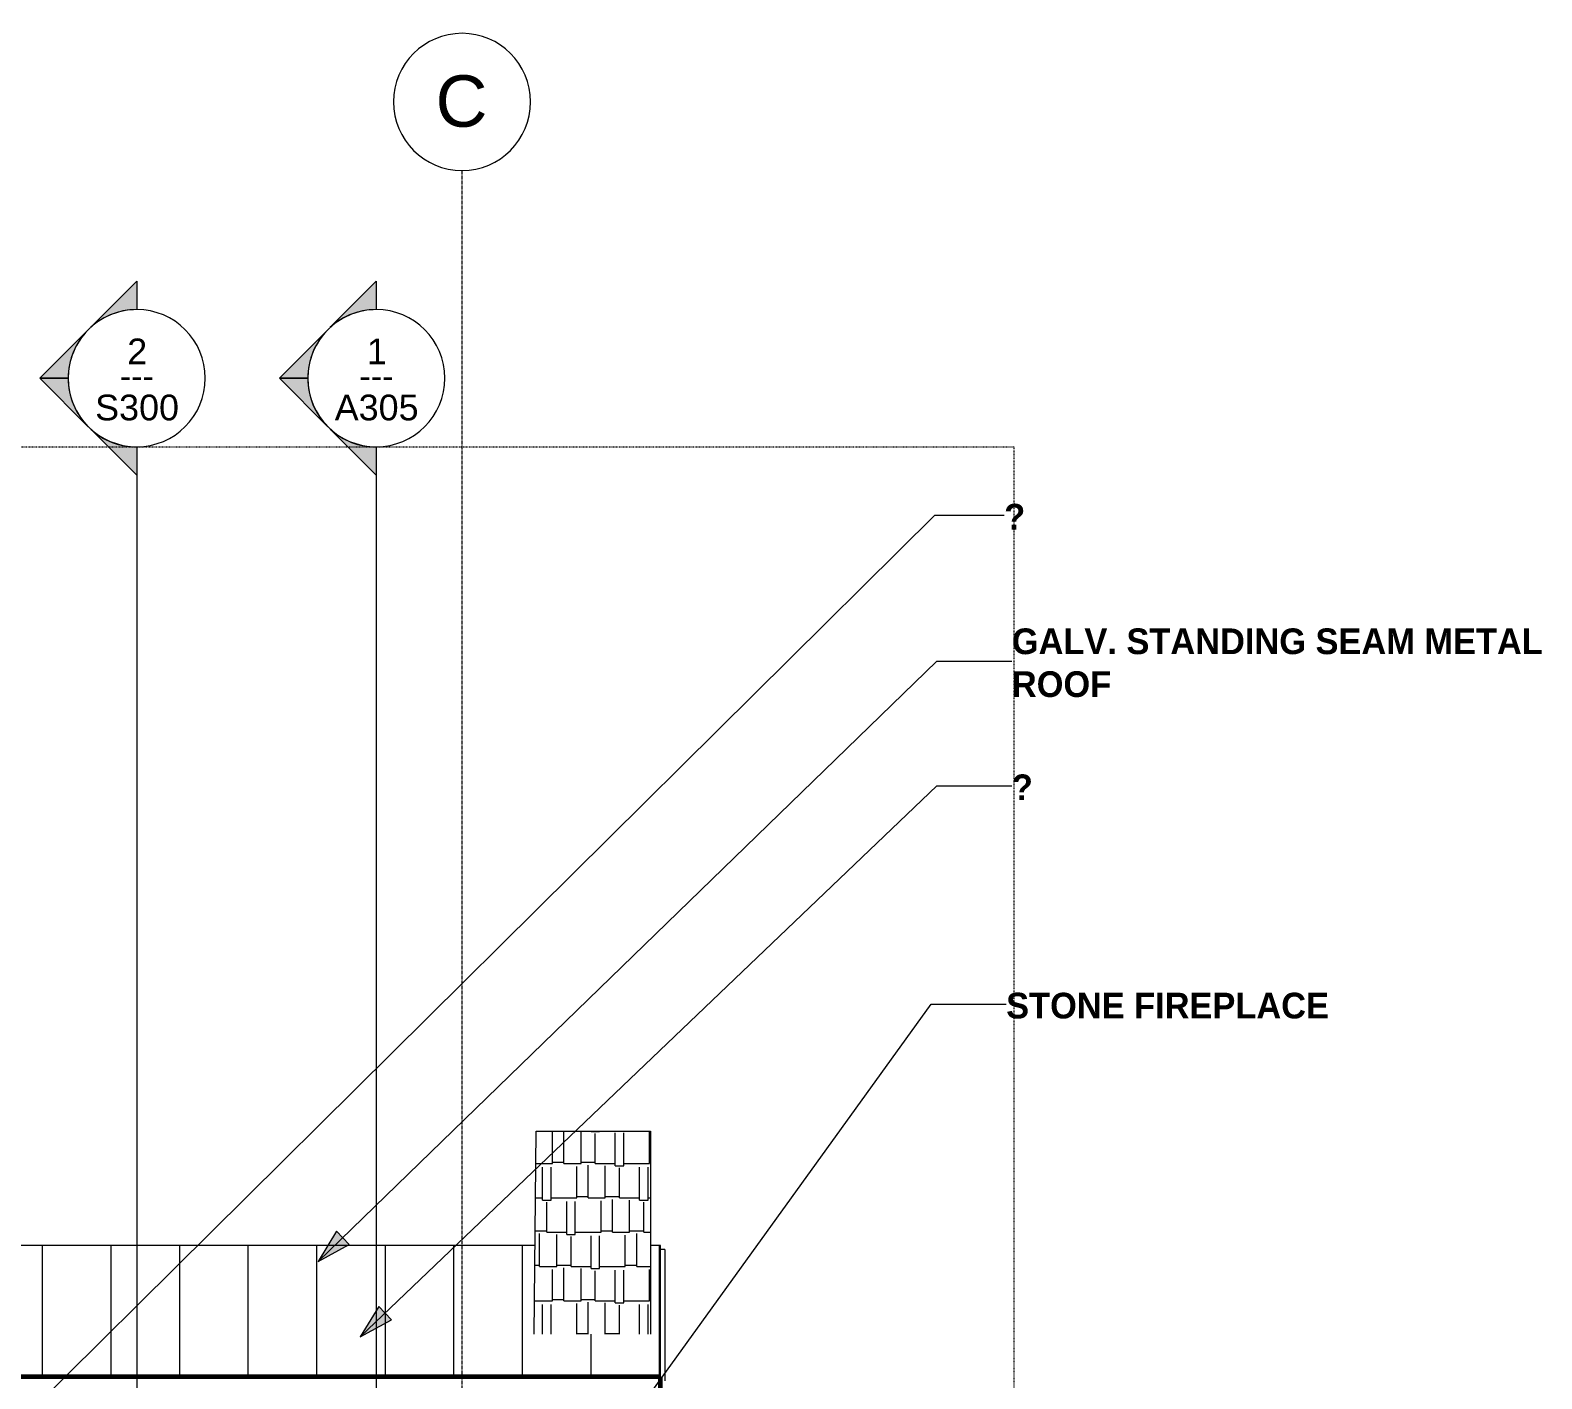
# Model space of a CAD drawing. Header units: inches. Extents: x -9046 to -7171, y -279 to 479.
# Drawn here: x -8510.1 to -8245.6, y 242.7 to 478.7 of the extents above; entities that cross this region are included whole.
import ezdxf

# ---------------------------------------------------------------- set-up
doc = ezdxf.new("R2010")
doc.units = ezdxf.units.IN
doc.header["$MEASUREMENT"] = 0
doc.linetypes.add('Aligning Line 1_8_', pattern=[0.25, 0.125, -0.125])
doc.linetypes.add('Grid Line 1_2_', pattern=[0.875, 0.5, -0.125, 0.125, -0.125])
for name, color, linetype, lineweight in [('A-ROOF', 132, 'Continuous', 18), ('A-ROOF-1', 132, 'Continuous', 60), ('A-ROOF-PATT-1', 132, 'Continuous', 9), ('A-WALL', 113, 'Continuous', 18), ('A-WALL-1', 113, 'Continuous', 60), ('A-WALL-PATT-1', 111, 'Continuous', 9), ('G-ANNO-SYMB', 111, 'Aligning Line 1_8_', 9), ('G-ANNO-SYMB-1', 111, 'Continuous', 9), ('G-ANNO-TEXT', 231, 'Continuous', 9), ('I-WALL', 2, 'Continuous', 18), ('S-GRID-1', 1, 'Grid Line 1_2_', 9), ('S-GRID-IDEN', 1, 'Continuous', 9)]:
    doc.layers.add(name, color=color, linetype=linetype, lineweight=lineweight)
doc.styles.add('Arial', font='arial.ttf', dxfattribs={"height": 9})
doc.styles.add('Arial_1', font='arial.ttf', dxfattribs={"height": 4.5})
doc.styles.add('Century Gothic', font='ufonts.com_century-gothic.ttf', dxfattribs={"height": 4.5})
doc.styles.add('Century Gothic_B', font='GOTHICB.TTF', dxfattribs={"height": 4.5})

# ---------------------------------------------------------------- blocks, each defined once
blk = doc.blocks.new('Walls 1 - Walls 1-1121987-BUILDING SECTION - EAST_WEST - LOOKING SOUTH')
at = {"layer": 'A-WALL-PATT-1'}
h = blk.add_hatch(dxfattribs=at)
h.set_pattern_fill('FP_11', color=256, style=0, pattern_type=2)
h.set_pattern_definition([(0, (-8412.499, 202.313), (12.75, 6), [3, -2.5, 3.5, -1.5, -6.5]), (0, (-8412.499, 202.313), (12.75, 6), [-10.5, 4.5, -2]), (0, (-8409.499, 202.563), (12.75, 6), [2.5, -9.5, 2, -3]), (0, (-8403.499, 201.938), (12.75, 6), [1.5, -15.5]), (90, (-8412.499, 202.313), (-4.25, 6), [5.75, -18.25]), (90, (-8409.499, 202.313), (-4.25, 6), [5.625, -18.375]), (90, (-8406.999, 202.313), (-4.25, 6), [5.25, -18.75]), (90, (-8403.499, 201.938), (-4.25, 6), [5.75, -18.25]), (90, (-8401.999, 201.938), (-4.25, 6), [5.75, -18.25]), (90, (-8397.499, 202.313), (-4.25, 6), [5.5, -18.5])])
h.paths.add_polyline_path([(-8423.43, 118.62), (-8407.32, 118.62), (-8407.32, 131.94), (-8407.94, 131.94), (-8407.94, 173.66), (-8407.32, 173.66), (-8407.32, 226.99), (-8422.23, 226.99), (-8423.38, 123.26)], flags=0)
h.paths.add_polyline_path([(-8414.84, 119.24), (-8416.39, 119.44), (-8417.84, 120.04), (-8419.08, 121), (-8420.04, 122.24), (-8420.64, 123.68), (-8420.84, 125.24), (-8420.64, 126.79), (-8420.04, 128.24), (-8419.08, 129.48), (-8417.84, 130.43), (-8416.39, 131.03), (-8414.84, 131.24), (-8413.29, 131.03), (-8411.84, 130.43), (-8410.6, 129.48), (-8409.64, 128.24), (-8409.05, 126.79), (-8408.84, 125.24), (-8409.05, 123.68), (-8409.64, 122.24), (-8410.6, 121), (-8411.84, 120.04), (-8413.29, 119.44)], flags=0)
h.paths.add_polyline_path([(-8407.32, 132.88), (-8407.19, 132.88), (-8407.19, 133.5), (-8407.32, 133.5)], flags=0)
h.paths.add_polyline_path([(-8407.32, 172.09), (-8407.19, 172.09), (-8407.19, 172.13), (-8407.32, 172.13)], flags=0)
h.paths.add_polyline_path([(-8401.57, 250.46), (-8401.57, 286), (-8421.57, 286), (-8421.96, 250.46)], flags=0)
h = blk.add_hatch(dxfattribs=at)
h.set_pattern_fill('FP_12', color=256, style=0, pattern_type=2)
h.set_pattern_definition([(0, (-8420.284, 44.935), (12.75, 6), [3, -2.5, 3.5, -1.5, -6.5]), (0, (-8420.284, 44.935), (12.75, 6), [-10.5, 4.5, -2]), (0, (-8417.284, 45.185), (12.75, 6), [2.5, -9.5, 2, -3]), (0, (-8411.284, 44.56), (12.75, 6), [1.5, -15.5]), (90, (-8420.284, 44.935), (-4.25, 6), [5.75, -18.25]), (90, (-8417.284, 44.935), (-4.25, 6), [5.625, -18.375]), (90, (-8414.784, 44.935), (-4.25, 6), [5.25, -18.75]), (90, (-8411.284, 44.56), (-4.25, 6), [5.75, -18.25]), (90, (-8409.784, 44.56), (-4.25, 6), [5.75, -18.25]), (90, (-8405.284, 44.935), (-4.25, 6), [5.5, -18.5])])
h.paths.add_polyline_path([(-8416.19, 33.63), (-8416.19, 56.24), (-8424.12, 56.24), (-8424.37, 33.63), (-8421.5, 33.63)], flags=0)
at = {"layer": 'A-WALL'}
for p, q in [((-8421.96, 250.46), (-8421.57, 286)), ((-8421.57, 286), (-8401.57, 286)), ((-8401.57, 286), (-8401.57, 250.46)), ((-8423.43, 118.62), (-8422.23, 226.99)), ((-8424.37, 33.63), (-8424.12, 56.24))]:
    blk.add_line(p, q, dxfattribs=at)
at = {"layer": 'A-WALL-1'}
for p, q in [((-8423.43, 118.62), (-8424.12, 56.24)), ((-8401.57, 118.62), (-8423.43, 118.62)), ((-8401.57, 16), (-8401.57, 118.62)), ((-8424.12, 56.24), (-8416.19, 56.24)), ((-8416.19, 56.24), (-8416.19, 33.63)), ((-8424.37, 33.63), (-8424.57, 16)), ((-8416.19, 33.63), (-8424.37, 33.63)), ((-8424.57, 16), (-8401.57, 16))]:
    blk.add_line(p, q, dxfattribs=at)
blk = doc.blocks.new('Grid - Grid Head - Circle-50561-BUILDING SECTION - EAST_WEST - LOOKING SOUTH')
at = {"layer": 'S-GRID-IDEN'}
for start, end in [(360, 180), (180, 360)]:
    blk.add_arc((-8434.57, 466.14), 12, start, end, dxfattribs=at)
blk = doc.blocks.new('Section - Section Head - Filled-22785-BUILDING SECTION - EAST_WEST - LOOKING SOUTH')
at = {"layer": 'G-ANNO-SYMB-1'}
h = blk.add_hatch(color=256, dxfattribs=at)
edge = h.paths.add_edge_path(flags=0)
edge.add_arc((-8666.17, 457.96), 12.02, 90, 132.0784, ccw=False)
edge.add_line((-8666.17, 469.98), (-8666.17, 474.93))
edge.add_line((-8666.17, 474.93), (-8674.22, 466.88))
h = blk.add_hatch(color=256, dxfattribs=at)
edge = h.paths.add_edge_path(flags=0)
edge.add_line((-8674.65, 466.45), (-8683.14, 457.96))
edge.add_line((-8683.14, 457.96), (-8678.17, 457.96))
edge.add_arc((-8666.17, 457.96), 12, 135, 180, ccw=False)
h = blk.add_hatch(color=256, dxfattribs=at)
edge = h.paths.add_edge_path(flags=0)
edge.add_arc((-8666.17, 457.96), 12, 180, 225, ccw=False)
edge.add_line((-8678.17, 457.96), (-8683.14, 457.96))
edge.add_line((-8683.14, 457.96), (-8674.65, 449.47))
h = blk.add_hatch(color=256, dxfattribs=at)
edge = h.paths.add_edge_path(flags=0)
edge.add_line((-8674.22, 449.04), (-8666.17, 440.99))
edge.add_line((-8666.17, 440.99), (-8666.17, 445.94))
edge.add_arc((-8666.17, 457.96), 12.02, 227.9216, 270, ccw=False)
for p, q in [((-8674.22, 466.88), (-8666.17, 474.93)), ((-8666.17, 474.93), (-8666.17, 469.98)), ((-8683.14, 457.96), (-8674.65, 466.45)), ((-8678.17, 457.96), (-8683.14, 457.96)), ((-8674.65, 449.47), (-8683.14, 457.96)), ((-8683.14, 457.96), (-8678.17, 457.96)), ((-8666.17, 440.99), (-8674.22, 449.04)), ((-8666.17, 445.94), (-8666.17, 440.99))]:
    blk.add_line(p, q, dxfattribs=at)
for centre, radius, start, end in [((-8666.17, 457.98), 12, 90, 270), ((-8666.17, 457.96), 12.02, 90, 132.0784), ((-8666.17, 457.98), 12, 270, 90), ((-8666.17, 457.96), 12, 135, 180), ((-8666.17, 457.96), 12, 180, 225), ((-8666.17, 457.96), 12.02, 227.9216, 270)]:
    blk.add_arc(centre, radius, start, end, dxfattribs=at)

msp = doc.modelspace()

# ---------------------------------------------------------------- hatches: boundary and pattern name
at = {"layer": 'A-ROOF-PATT-1'}
h = msp.add_hatch(dxfattribs=at)
h.set_pattern_fill('FP_16', color=256, style=0, pattern_type=2)
h.set_pattern_definition([(90, (0, 1404.034), (-12, 7e-16), [])])
h.paths.add_polyline_path([(-8399.81938, 243.03874), (-8399.81938, 266.0153), (-8401.56938, 266.0153), (-8401.56938, 250.46173), (-8421.96425, 250.46173), (-8421.79143, 266.0153), (-8621.25286, 266.0153), (-8621.13188, 265.89433), (-8621.13188, 243.03874), (-8486.05742, 243.03874)], flags=0)
at = {"layer": 'G-ANNO-TEXT'}
for points in [[(-8459.74768, 263.17244), (-8454.32183, 266.19649), (-8456.56078, 268.50427)], [(-8452.38475, 249.99754), (-8446.93596, 252.98006), (-8449.15722, 255.30487)]]:
    msp.add_hatch(color=256, dxfattribs=at).paths.add_polyline_path(points, flags=0)

# ---------------------------------------------------------------- linework, layer by layer
at = {"layer": 'A-ROOF'}
for p, q in [((-8421.79143, 266.0153), (-8621.25286, 266.0153)), ((-8399.81938, 266.0153), (-8401.56938, 266.0153)), ((-8399.81938, 243.03874), (-8399.81938, 266.0153))]:
    msp.add_line(p, q, dxfattribs=at)
at = {"layer": 'A-ROOF-1'}
for p, q in [((-8399.81938, 243.03874), (-8621.31938, 243.03874)), ((-8399.81938, 226.98889), (-8399.81938, 243.03874))]:
    msp.add_line(p, q, dxfattribs=at)
at = {"layer": 'G-ANNO-SYMB'}
for p, q in [((-8930.34297, 405.76985), (-8337.97222, 405.76985)), ((-8337.97222, 405.76985), (-8337.97222, -182.48287))]:
    msp.add_line(p, q, dxfattribs=at)
at = {"layer": 'G-ANNO-SYMB-1'}
for p, q in [((-8491.50639, 405.76985), (-8491.50639, -196.89908)), ((-8449.56938, 405.76985), (-8449.56938, -196.89908))]:
    msp.add_line(p, q, dxfattribs=at)
at = {"layer": 'G-ANNO-TEXT'}
for p, q in [((-8541.71354, 205.71085), (-8351.79468, 393.79408)), ((-8351.79468, 393.79408), (-8339.6699, 393.79408)), ((-8459.74768, 263.17244), (-8351.45254, 368.23748)), ((-8351.45254, 368.23748), (-8338.32776, 368.23748)), ((-8452.38475, 249.99754), (-8351.45254, 346.43411)), ((-8351.45254, 346.43411), (-8338.32776, 346.43411)), ((-8417.52954, 218.09689), (-8352.45254, 308.23218)), ((-8352.45254, 308.23218), (-8339.32776, 308.23218)), ((-8456.56078, 268.50427), (-8459.74768, 263.17244)), ((-8454.32183, 266.19649), (-8456.56078, 268.50427)), ((-8459.74768, 263.17244), (-8454.32183, 266.19649)), ((-8449.15722, 255.30487), (-8452.38475, 249.99754)), ((-8446.93596, 252.98006), (-8449.15722, 255.30487)), ((-8452.38475, 249.99754), (-8446.93596, 252.98006))]:
    msp.add_line(p, q, dxfattribs=at)
at = {"layer": 'I-WALL'}
for q in [(-8399.81938, 265.28576), (-8399.06938, 242.3092)]:
    msp.add_line((-8399.06938, 265.28576), q, dxfattribs=at)
at = {"layer": 'S-GRID-1'}
msp.add_line((-8434.56938, -194), (-8434.56938, 454.14485), dxfattribs=at)

# ---------------------------------------------------------------- block references
at = {"layer": 'A-WALL'}
msp.add_blockref('Walls 1 - Walls 1-1121987-BUILDING SECTION - EAST_WEST - LOOKING SOUTH', (0, 0), dxfattribs=at)
at = {"layer": 'G-ANNO-SYMB-1'}
for p in [(174.6606, -40.1902), (216.5976, -40.1902)]:
    msp.add_blockref('Section - Section Head - Filled-22785-BUILDING SECTION - EAST_WEST - LOOKING SOUTH', p, dxfattribs=at)
at = {"layer": 'S-GRID-IDEN'}
msp.add_blockref('Grid - Grid Head - Circle-50561-BUILDING SECTION - EAST_WEST - LOOKING SOUTH', (0, 0), dxfattribs=at)

# ---------------------------------------------------------------- texts
at = {"layer": 'G-ANNO-SYMB-1', "char_height": 4.5, "attachment_point": 1}
for s, insert, width, style in [('2', (-8493.16687, 424.72417), 4.242, 'Arial_1'), ('1', (-8451.22987, 424.72417), 4.242, 'Arial_1'), ('---', (-8494.49253, 420.47082), 7.7265, 'Century Gothic'), ('---', (-8452.55553, 420.47082), 7.7265, 'Century Gothic'), ('S300', (-8498.78892, 414.90605), 17.877, 'Arial_1'), ('A305', (-8456.85192, 414.90605), 17.877, 'Arial_1')]:
    msp.add_mtext(s, dxfattribs=dict(at, insert=insert, width=width, style=style))
at = {"layer": 'G-ANNO-TEXT', "char_height": 4.5, "attachment_point": 1, "style": 'Century Gothic_B'}
for s, insert, width in [('\\fCentury Gothic|b1|i0|c0|p34|;?', (-8339.6699, 395.79526), 4.3935), ('GALV. STANDING SEAM METAL', (-8338.32776, 373.98984), 112.413), ('ROOF', (-8338.32776, 366.48984), 21.21), ('\\fCentury Gothic|b1|i0|c0|p34|;?', (-8338.32776, 348.4353), 4.3935), ('STONE FIREPLACE', (-8339.32776, 310.23337), 63.7815)]:
    msp.add_mtext(s, dxfattribs=dict(at, insert=insert, width=width))
at = {"layer": 'S-GRID-IDEN', "insert": (-8439.20161, 470.78882), "char_height": 9, "width": 11.0595, "attachment_point": 1, "style": 'Arial'}
msp.add_mtext('C', dxfattribs=at)

doc.saveas('drawing.dxf')
